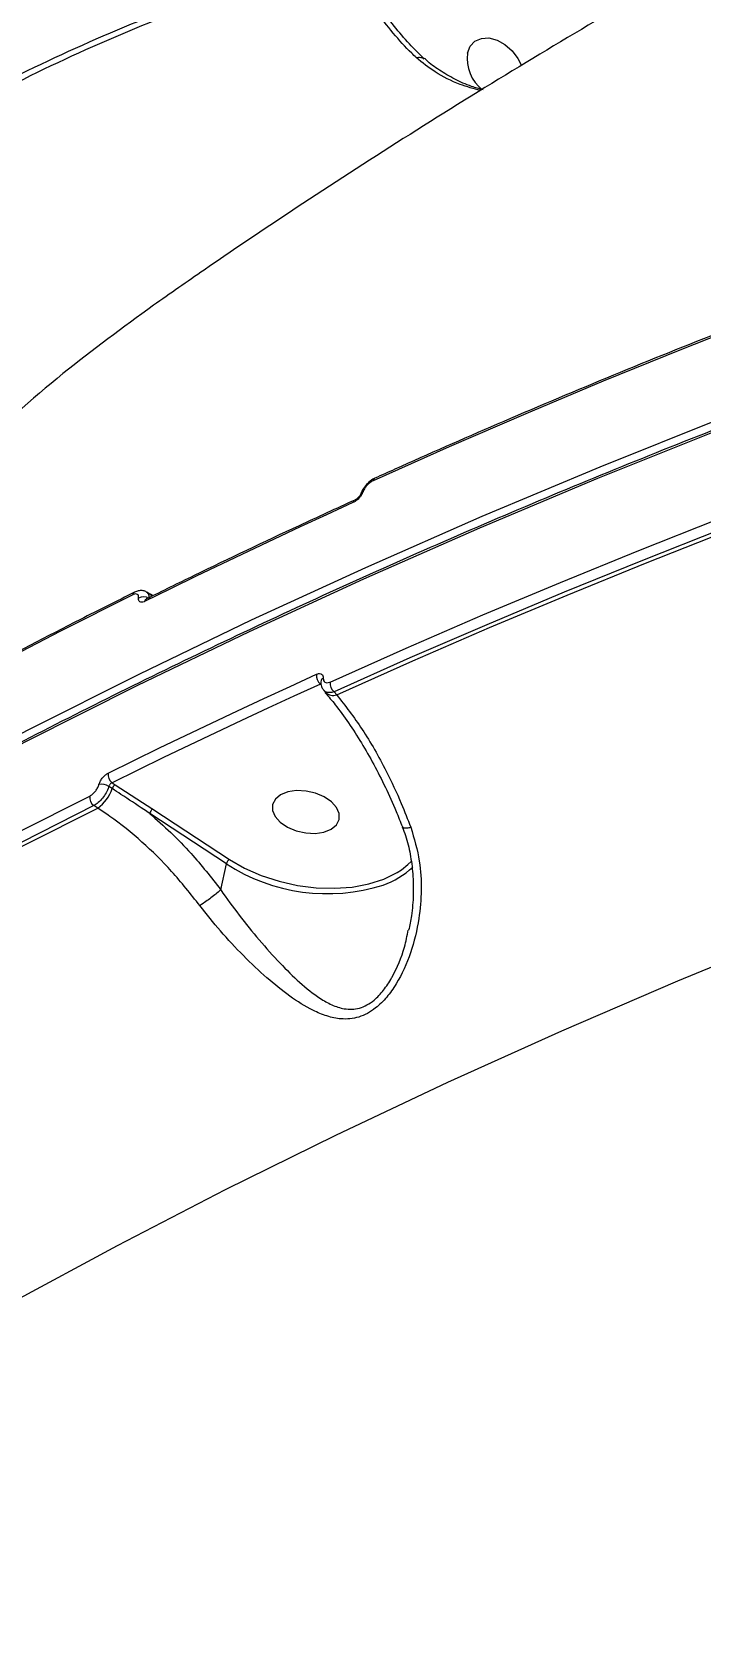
# Model space of a CAD drawing. Header units: millimetres. Extents: x -7151 to 6134, y -5040 to 5562.
# Drawn here: x -3559.7 to -3471.7, y 143.5 to 356.4 of the extents above; entities that cross this region are included whole.
import ezdxf

# ---------------------------------------------------------------- set-up
doc = ezdxf.new("R2010")
doc.units = ezdxf.units.MM
for name, color, linetype in [('DIKOM_ОБЪЕКТ', 7, 'Continuous'), ('DIKOM_РАЗМЕР_ЗОНА', 7, 'Continuous'), ('DIKOM_РАЗМЕР_ОБЪЕКТА', 7, 'Continuous')]:
    doc.layers.add(name, color=color, linetype=linetype)
doc.styles.add('style1', font='arial.ttf', dxfattribs={"width": 0.8})
doc.dimstyles.new('1-50', dxfattribs={"dimtxt": 300, "dimasz": 200, "dimexe": 100, "dimexo": 0, "dimgap": 100, "dimtad": 1, "dimtxsty": 'style1', "dimcen": 200, "dimclrd": 7, "dimclre": 7, "dimclrt": 7, "dimadec": 1, "dimazin": 2, "dimtfac": 1, "dimtmove": 0, "dimatfit": 2, "dimfxl": 0, "dimlwd": 25, "dimlwe": 18, "dimarcsym": 0})

# ---------------------------------------------------------------- blocks, each defined once
blk = doc.blocks.new('*D0')
at = {"layer": 'Defpoints', "color": 0, "transparency": 16777216}
for p in [(4133.55, 168.74), (-4567.47, -1241.13), (4133.55, -4153.12)]:
    blk.add_point(p, dxfattribs=at)
at = {"layer": 'DIKOM_РАЗМЕР_ОБЪЕКТА', "color": 7, "lineweight": 18, "transparency": 16777216}
for p, q in [((4133.55, 168.74), (4133.55, -4253.12)), ((-4567.47, -1241.13), (-4567.47, -4253.12))]:
    blk.add_line(p, q, dxfattribs=at)
at = {"layer": 'DIKOM_РАЗМЕР_ОБЪЕКТА', "color": 7, "lineweight": 25, "transparency": 16777216}
blk.add_line((-4367.47, -4153.12), (3933.55, -4153.12), dxfattribs=at)
at = {"layer": 'DIKOM_РАЗМЕР_ОБЪЕКТА', "color": 7, "transparency": 16777216}
for points in [[(-4367.47, -4119.79), (-4367.47, -4186.45), (-4567.47, -4153.12)], [(3933.55, -4119.79), (3933.55, -4186.45), (4133.55, -4153.12)]]:
    blk.add_solid(points, dxfattribs=at)
at = {"layer": 'DIKOM_РАЗМЕР_ОБЪЕКТА', "color": 7, "transparency": 16777216, "insert": (150.61, -3899.95), "char_height": 300, "attachment_point": 5, "style": 'style1'}
blk.add_mtext('8700', dxfattribs=at)
blk = doc.blocks.new('*D1')
at = {"layer": 'Defpoints', "color": 0, "transparency": 16777216}
for p in [(-2392.45, 3674.75), (-6010.84, -1738.88), (-3202.89, -1738.88)]:
    blk.add_point(p, dxfattribs=at)
at = {"layer": 'DIKOM_РАЗМЕР_ОБЪЕКТА', "color": 7, "lineweight": 18, "transparency": 16777216}
for p, q in [((-2392.45, 3674.75), (-6110.84, 3674.75)), ((-3202.89, -1738.88), (-6110.84, -1738.88))]:
    blk.add_line(p, q, dxfattribs=at)
at = {"layer": 'DIKOM_РАЗМЕР_ОБЪЕКТА', "color": 7, "lineweight": 25, "transparency": 16777216}
blk.add_line((-6010.84, 3474.75), (-6010.84, -1538.88), dxfattribs=at)
at = {"layer": 'DIKOM_РАЗМЕР_ОБЪЕКТА', "color": 7, "transparency": 16777216}
for points in [[(-6044.18, 3474.75), (-5977.51, 3474.75), (-6010.84, 3674.75)], [(-6044.18, -1538.88), (-5977.51, -1538.88), (-6010.84, -1738.88)]]:
    blk.add_solid(points, dxfattribs=at)
at = {"layer": 'DIKOM_РАЗМЕР_ОБЪЕКТА', "color": 7, "transparency": 16777216, "insert": (-6264.01, 967.94), "char_height": 300, "attachment_point": 5, "rotation": 90, "style": 'style1'}
blk.add_mtext('5400', dxfattribs=at)
blk = doc.blocks.new('*D2')
at = {"layer": 'Defpoints', "color": 0, "transparency": 16777216}
for p in [(-3409.24, 5551.13), (-6701.17, -3742.74), (-3065.41, -3742.74)]:
    blk.add_point(p, dxfattribs=at)
at = {"layer": 'DIKOM_РАЗМЕР_ЗОНА', "color": 7, "lineweight": 18, "transparency": 16777216}
for p, q in [((-3409.24, 5551.13), (-6801.17, 5551.13)), ((-3065.41, -3742.74), (-6801.17, -3742.74))]:
    blk.add_line(p, q, dxfattribs=at)
at = {"layer": 'DIKOM_РАЗМЕР_ЗОНА', "color": 7, "lineweight": 25, "transparency": 16777216}
blk.add_line((-6701.17, 5351.13), (-6701.17, -3542.74), dxfattribs=at)
at = {"layer": 'DIKOM_РАЗМЕР_ЗОНА', "color": 7, "transparency": 16777216}
for points in [[(-6734.5, 5351.13), (-6667.84, 5351.13), (-6701.17, 5551.13)], [(-6734.5, -3542.74), (-6667.84, -3542.74), (-6701.17, -3742.74)]]:
    blk.add_solid(points, dxfattribs=at)
at = {"layer": 'DIKOM_РАЗМЕР_ЗОНА', "color": 7, "transparency": 16777216, "insert": (-6954.45, 885.88), "char_height": 300, "attachment_point": 5, "rotation": 90, "style": 'style1'}
blk.add_mtext('9300', dxfattribs=at)
blk = doc.blocks.new('*D3')
at = {"layer": 'Defpoints', "color": 0, "transparency": 16777216}
for p in [(6133.55, 253.24), (-5802.46, -2467.19), (6133.55, -4939.78)]:
    blk.add_point(p, dxfattribs=at)
at = {"layer": 'DIKOM_РАЗМЕР_ЗОНА', "color": 7, "lineweight": 18, "transparency": 16777216}
for p, q in [((6133.55, 253.24), (6133.55, -5039.78)), ((-5802.46, -2467.19), (-5802.46, -5039.78))]:
    blk.add_line(p, q, dxfattribs=at)
at = {"layer": 'DIKOM_РАЗМЕР_ЗОНА', "color": 7, "lineweight": 25, "transparency": 16777216}
blk.add_line((-5602.46, -4939.78), (5933.55, -4939.78), dxfattribs=at)
at = {"layer": 'DIKOM_РАЗМЕР_ЗОНА', "color": 7, "transparency": 16777216}
for points in [[(-5602.46, -4906.44), (-5602.46, -4973.11), (-5802.46, -4939.78)], [(5933.55, -4906.44), (5933.55, -4973.11), (6133.55, -4939.78)]]:
    blk.add_solid(points, dxfattribs=at)
at = {"layer": 'DIKOM_РАЗМЕР_ЗОНА', "color": 7, "transparency": 16777216, "insert": (186.61, -4686.61), "char_height": 300, "attachment_point": 5, "style": 'style1'}
blk.add_mtext('11950', dxfattribs=at)

msp = doc.modelspace()

# ---------------------------------------------------------------- linework, layer by layer
at = {"layer": 'DIKOM_ОБЪЕКТ', "color": 7, "linetype": 'Continuous', "lineweight": 15}
for p, q in [((-3544.193, 282.301), (-3544.642, 282.596)), ((-3544.193, 282.301), (-3544.213, 282.314)), ((-3543.855, 282.132), (-3544.182, 282.355)), ((-3521.736, 270.426), (-3521.805, 270.507)), ((-3521.367, 269.676), (-3521.136, 269.407)), ((-3519.998, 269.492), (-3519.653, 269.091)), ((-3549.205, 256.73), (-3549.65, 257.021)), ((-3549.21, 257.497), (-3548.824, 257.244)), ((-3548.824, 257.244), (-3543.871, 254.03)), ((-3551.114, 254.156), (-3551.614, 254.484)), ((-3534.176, 246.826), (-3544.271, 253.447)), ((-3543.871, 254.03), (-3533.776, 247.408)), ((-3534.906, 243.4), (-3534.176, 246.826))]:
    msp.add_line(p, q, dxfattribs=at)
at = {"layer": 'DIKOM_ОБЪЕКТ', "color": 7, "linetype": 'Continuous', "lineweight": 15, "flags": 128}
for points in [[(-3502.444, 353.628), (-3502.085, 354.531), (-3501.456, 355.197), (-3500.61, 355.571), (-3499.613, 355.623), (-3498.548, 355.349), (-3497.5, 354.77), (-3496.554, 353.935), (-3495.788, 352.909), (-3495.334, 351.98)], [(-3431.994, 330.527), (-3442.703, 326.679), (-3453.315, 322.742), (-3463.829, 318.717), (-3474.242, 314.603), (-3484.553, 310.403), (-3494.762, 306.115), (-3504.868, 301.742), (-3514.867, 297.283)], [(-3690.608, 181.28), (-3678.853, 190.392), (-3666.801, 199.336), (-3654.458, 208.109), (-3641.826, 216.708), (-3628.909, 225.131), (-3615.711, 233.375), (-3602.236, 241.438), (-3588.489, 249.317), (-3574.472, 257.01), (-3560.192, 264.514), (-3545.651, 271.828), (-3530.855, 278.948), (-3515.807, 285.874), (-3500.513, 292.602), (-3484.977, 299.131), (-3469.203, 305.458)], [(-3469.535, 303.899), (-3485.309, 297.571), (-3500.845, 291.043), (-3516.14, 284.314), (-3531.187, 277.389), (-3545.983, 270.269), (-3560.524, 262.955), (-3574.804, 255.451), (-3588.82, 247.758), (-3602.568, 239.879), (-3616.043, 231.816), (-3629.241, 223.572), (-3642.158, 215.149), (-3654.79, 206.55), (-3667.134, 197.777), (-3679.185, 188.833), (-3690.94, 179.72)], [(-3520.513, 270.775), (-3510.513, 275.235), (-3500.408, 279.608), (-3490.199, 283.896), (-3479.887, 288.096), (-3469.474, 292.209), (-3458.961, 296.235), (-3448.349, 300.172), (-3437.64, 304.02)], [(-3437.193, 302.709), (-3447.893, 298.864), (-3458.497, 294.93), (-3469.001, 290.908), (-3479.406, 286.798), (-3489.709, 282.601), (-3499.909, 278.317), (-3510.006, 273.947), (-3519.998, 269.492)], [(-3519.653, 269.091), (-3509.643, 273.557), (-3499.527, 277.936), (-3489.306, 282.229), (-3478.982, 286.434), (-3468.557, 290.552), (-3458.031, 294.582), (-3447.406, 298.523), (-3436.683, 302.375)], [(-3517.506, 294.403), (-3520.981, 292.812), (-3524.443, 291.211), (-3527.891, 289.598), (-3531.327, 287.976), (-3534.749, 286.343), (-3538.157, 284.7), (-3541.552, 283.047), (-3544.933, 281.383)], [(-3546.509, 282.262), (-3556.004, 277.469), (-3565.387, 272.594), (-3574.658, 267.638), (-3583.816, 262.602), (-3592.859, 257.486), (-3601.786, 252.291), (-3610.596, 247.017), (-3619.288, 241.666)], [(-3544.001, 282.063), (-3544.08, 282.198), (-3544.193, 282.301)], [(-3549.748, 258.774), (-3546.367, 260.438), (-3542.972, 262.091), (-3539.564, 263.734), (-3536.142, 265.367), (-3532.707, 266.989), (-3529.258, 268.601), (-3525.797, 270.203), (-3522.322, 271.794)], [(-3521.805, 270.507), (-3525.278, 268.917), (-3528.737, 267.317), (-3532.182, 265.706), (-3535.614, 264.085), (-3539.033, 262.453), (-3542.439, 260.812), (-3545.831, 259.16), (-3549.21, 257.497)], [(-3624.934, 215.159), (-3616.242, 220.51), (-3607.432, 225.784), (-3598.505, 230.979), (-3589.462, 236.095), (-3580.304, 241.131), (-3571.033, 246.087), (-3561.65, 250.962), (-3552.155, 255.755)], [(-3520.333, 254.999), (-3521.283, 255.644), (-3522.429, 256.127), (-3523.678, 256.41), (-3524.929, 256.468), (-3526.082, 256.298), (-3527.041, 255.913), (-3527.73, 255.344), (-3528.093, 254.638), (-3528.101, 253.852), (-3527.752, 253.049), (-3527.076, 252.294), (-3526.126, 251.649), (-3524.981, 251.166), (-3523.732, 250.884), (-3522.48, 250.825), (-3521.328, 250.995), (-3520.369, 251.38), (-3519.679, 251.949), (-3519.316, 252.655), (-3519.309, 253.441), (-3519.657, 254.244), (-3520.333, 254.999)], [(-3551.614, 254.484), (-3561.1, 249.694), (-3570.476, 244.824), (-3579.74, 239.872), (-3588.89, 234.84), (-3597.925, 229.728), (-3606.845, 224.537), (-3615.648, 219.268), (-3624.332, 213.921)], [(-3623.976, 213.506), (-3615.275, 218.865), (-3606.456, 224.146), (-3597.519, 229.348), (-3588.466, 234.471), (-3579.298, 239.514), (-3570.015, 244.476), (-3560.62, 249.357), (-3551.114, 254.156)], [(-3533.776, 247.408), (-3531.773, 246.261), (-3529.574, 245.293), (-3527.234, 244.526), (-3524.807, 243.98), (-3522.356, 243.667), (-3519.936, 243.595), (-3517.607, 243.766), (-3515.426, 244.176), (-3513.444, 244.814), (-3511.711, 245.666), (-3511.141, 246.031)], [(-3511.141, 246.031), (-3510.267, 246.71), (-3509.836, 247.118)], [(-3459.29, 237.727), (-3474.795, 231.357), (-3490.057, 224.783), (-3505.07, 218.007), (-3519.829, 211.032), (-3534.331, 203.861), (-3548.57, 196.494), (-3562.542, 188.936), (-3576.242, 181.187), (-3589.666, 173.251), (-3602.81, 165.129), (-3615.669, 156.826), (-3628.24, 148.343)]]:
    msp.add_lwpolyline(points, dxfattribs=at)
at = {"layer": 'DIKOM_ОБЪЕКТ', "color": 7, "linetype": 'Continuous', "lineweight": 15}
for centre, radius, start, end in [((-3497.133, 352.958), 5.353, 172.80828, 231.15982), ((-3516.114, 295.478), 0.374, 101.44445, 154.95658), ((-3514.395, 297.197), 0.479, 116.79635, 169.71246), ((-3517.03, 294.32), 0.483, 116.85935, 170.00298), ((-3546.026, 282.168), 0.492, 118.82439, 169.03435), ((-3545.085, 280.715), 1.28, 56.39448, 119.90278), ((-3544.448, 281.293), 0.493, 118.39452, 169.48225), ((-3520.875, 271.627), 1.457, 173.42103, 230.29197), ((-3521.135, 270.753), 0.605, 118.00004, 174.56031), ((-3519.063, 270.612), 1.459, 173.57629, 230.14897), ((-3520.132, 270.499), 1.487, 228.54951, 288.77427), ((-3548.336, 258.618), 1.421, 173.69008, 232.0743), ((-3550.743, 255.605), 1.42, 173.94848, 232.1788), ((-3554.018, 258.303), 5.063, 305.00013, 341.89445), ((-3550.601, 255.547), 1.755, 57.18059, 101.59148), ((-3548.244, 256.416), 1.012, 124.99961, 161.92364), ((-3543.299, 253.209), 1.001, 124.8777, 166.20649), ((-3533.205, 246.587), 1, 124.82425, 166.19617), ((-3520.895, 267.211), 24.33, 236.91549, 287.58678), ((-3517.302, 254.665), 11.29, 289.442, 312.86592)]:
    msp.add_arc(centre, radius, start, end, dxfattribs=at)
for points, knots in [([(-3182.669, 476.67), (-3188.529, 475.276), (-3200.364, 472.462), (-3218.02, 467.909), (-3235.672, 463.093), (-3253.186, 458.019), (-3270.558, 452.694), (-3287.78, 447.117), (-3304.846, 441.289), (-3321.747, 435.211), (-3338.477, 428.885), (-3355.027, 422.312), (-3371.392, 415.494), (-3387.562, 408.433), (-3403.531, 401.132), (-3419.292, 393.593), (-3434.838, 385.819), (-3450.163, 377.813), (-3465.259, 369.579), (-3480.122, 361.12), (-3494.744, 352.439), (-3509.123, 343.543), (-3523.244, 334.424), (-3534.783, 326.706), (-3541.558, 321.958), (-3543.778, 320.403)], [0, 0, 0, 0, 0.04425219, 0.08938276, 0.13451122, 0.17962935, 0.22472972, 0.26980281, 0.31483935, 0.35983005, 0.40476403, 0.44963052, 0.49441993, 0.53911891, 0.5837183, 0.62820705, 0.67257404, 0.71680782, 0.76090042, 0.80484072, 0.8486207, 0.89223199, 0.93566773, 0.9789201, 1, 1, 1, 1]), ([(-3207.602, 373.885), (-3210.662, 373.391), (-3219.535, 371.956), (-3234.119, 369.435), (-3251.305, 366.258), (-3268.347, 362.887), (-3285.24, 359.326), (-3301.982, 355.575), (-3318.566, 351.636), (-3334.99, 347.508), (-3351.248, 343.195), (-3367.337, 338.695), (-3383.252, 334.011), (-3398.989, 329.144), (-3414.544, 324.095), (-3429.913, 318.866), (-3445.092, 313.457), (-3460.076, 307.871), (-3474.863, 302.108), (-3489.448, 296.17), (-3503.827, 290.059), (-3517.997, 283.777), (-3531.953, 277.324), (-3545.693, 270.703), (-3559.213, 263.915), (-3572.509, 256.963), (-3585.576, 249.846), (-3598.414, 242.569), (-3611.017, 235.133), (-3623.383, 227.539), (-3635.508, 219.79), (-3647.389, 211.887), (-3659.024, 203.834), (-3670.404, 195.629), (-3680.988, 187.706), (-3687.673, 182.462), (-3690.743, 180.054)], [0, 0, 0, 0, 0.01577005, 0.04573195, 0.07569424, 0.10565654, 0.13561904, 0.1655819, 0.19554463, 0.22550721, 0.25547019, 0.28543308, 0.31539567, 0.34535888, 0.37532149, 0.40528482, 0.43524794, 0.46521116, 0.49517389, 0.5251373, 0.55510042, 0.58506349, 0.61502598, 0.6449892, 0.67495183, 0.70491474, 0.73487689, 0.76483931, 0.79480163, 0.82476318, 0.85472484, 0.88468645, 0.91464724, 0.94460777, 0.97456822, 1, 1, 1, 1]), ([(-3578.539, 341.29), (-3573.995, 343.956), (-3564.907, 349.289), (-3550.407, 356.067), (-3535.34, 362.006), (-3524.786, 365.095), (-3519.508, 366.639)], [0, 0, 0, 0, 0.2485967, 0.4971898, 0.7485935, 1, 1, 1, 1]), ([(-3518.554, 366.236), (-3523.761, 364.713), (-3534.174, 361.668), (-3549.161, 355.781), (-3563.694, 349.01), (-3572.864, 343.631), (-3577.45, 340.941)], [0, 0, 0, 0, 0.2485951, 0.4971924, 0.7485948, 1, 1, 1, 1]), ([(-3509.17, 353.039), (-3509.375, 353.234), (-3510.421, 354.235), (-3512.25, 356.232), (-3514.545, 359.236), (-3516.686, 362.561), (-3517.929, 365.006), (-3518.554, 366.236)], [0, 0, 0, 0, 0.05639834, 0.28829308, 0.52277433, 0.76000618, 1, 1, 1, 1]), ([(-3508.136, 352.881), (-3508.79, 353.52), (-3510.146, 354.845), (-3512.09, 357.161), (-3513.979, 359.73), (-3515.723, 362.522), (-3516.948, 364.695), (-3517.533, 365.976), (-3517.642, 366.214)], [0, 0, 0, 0, 0.1806891, 0.3742107, 0.5682444, 0.7623103, 0.955948, 1, 1, 1, 1]), ([(-3509.17, 353.039), (-3509.136, 353.046), (-3508.983, 353.078), (-3508.651, 353.093), (-3508.323, 353.037), (-3508.205, 352.879), (-3508.181, 352.846)], [0, 0, 0, 0, 0.08326837, 0.36885193, 0.8707122, 1, 1, 1, 1]), ([(-3500.716, 348.682), (-3501.622, 348.938), (-3503.751, 349.539), (-3506.668, 350.985), (-3508.368, 352.381), (-3509.17, 353.039)], [0, 0, 0, 0, 0.2812939, 0.6609785, 1, 1, 1, 1]), ([(-3500.387, 348.782), (-3500.892, 348.927), (-3502.201, 349.304), (-3504.148, 350.175), (-3506.137, 351.347), (-3507.456, 352.29), (-3508.005, 352.859), (-3508.082, 352.938)], [0, 0, 0, 0, 0.168817, 0.4371443, 0.7029129, 0.9586742, 1, 1, 1, 1]), ([(-3431.728, 330.874), (-3434.391, 329.926), (-3442.113, 327.175), (-3454.748, 322.487), (-3469.563, 316.752), (-3484.174, 310.84), (-3498.327, 304.86), (-3508.427, 300.417), (-3513.742, 298.018), (-3514.612, 297.625)], [0, 0, 0, 0, 0.0930105, 0.2697167, 0.4464238, 0.6231314, 0.7998397, 0.9672439, 1, 1, 1, 1]), ([(-3543.778, 320.402), (-3547.799, 317.467), (-3556.169, 311.357), (-3567.871, 300.79), (-3579.057, 289.035), (-3589.281, 276.257), (-3598.098, 263.438), (-3603.014, 254.48), (-3605.234, 250.435)], [0, 0, 0, 0, 0.1606576, 0.334444, 0.5083828, 0.6821678, 0.8565292, 1, 1, 1, 1]), ([(-3516.188, 295.845), (-3516.194, 295.829), (-3516.252, 295.679), (-3516.416, 295.375), (-3516.737, 294.967), (-3517.12, 294.613), (-3517.377, 294.473), (-3517.506, 294.403)], [0, 0, 0, 0, 0.0278283, 0.2649744, 0.5077352, 0.7538776, 1, 1, 1, 1]), ([(-3514.61, 297.616), (-3514.649, 297.601), (-3514.931, 297.493), (-3515.431, 297.118), (-3516.023, 296.458), (-3516.373, 295.93), (-3516.443, 295.651), (-3516.447, 295.634)], [0, 0, 0, 0, 0.0490948, 0.3553782, 0.6655697, 0.9806361, 1, 1, 1, 1]), ([(-3514.867, 297.283), (-3514.996, 297.213), (-3515.253, 297.074), (-3515.637, 296.722), (-3515.96, 296.315), (-3516.122, 296.011), (-3516.182, 295.861), (-3516.188, 295.845)], [0, 0, 0, 0, 0.2458514, 0.4918088, 0.7342922, 0.971461, 1, 1, 1, 1]), ([(-3517.25, 294.75), (-3519.706, 293.624), (-3526.827, 290.358), (-3535.967, 286.012), (-3542.597, 282.752), (-3544.683, 281.727)], [0, 0, 0, 0, 0.2651042, 0.7687469, 1, 1, 1, 1]), ([(-3516.453, 295.635), (-3516.473, 295.589), (-3516.512, 295.496), (-3516.627, 295.311), (-3516.783, 295.113), (-3516.971, 294.931), (-3517.131, 294.812), (-3517.231, 294.758), (-3517.249, 294.75), (-3517.25, 294.75)], [0, 0, 0, 0, 0.148052, 0.2977246, 0.478849, 0.671917, 0.8455232, 0.9945475, 1, 1, 1, 1]), ([(-3546.261, 282.601), (-3548.635, 281.412), (-3555.519, 277.964), (-3566.743, 272.131), (-3579.856, 265.049), (-3592.735, 257.803), (-3605.159, 250.528), (-3613.881, 245.221), (-3618.411, 242.398), (-3619.064, 241.991)], [0, 0, 0, 0, 0.0934435, 0.2709583, 0.4484748, 0.6259894, 0.803505, 0.9716717, 1, 1, 1, 1]), ([(-3545.723, 281.824), (-3545.722, 281.933), (-3545.72, 282.15), (-3545.871, 282.34), (-3546.117, 282.398), (-3546.353, 282.337), (-3546.489, 282.272), (-3546.509, 282.262)], [0, 0, 0, 0, 0.2393584, 0.4786327, 0.717946, 0.9577225, 1, 1, 1, 1]), ([(-3544.663, 282.583), (-3544.703, 282.617), (-3544.875, 282.76), (-3545.276, 282.832), (-3545.781, 282.808), (-3546.097, 282.666), (-3546.258, 282.592)], [0, 0, 0, 0, 0.0910208, 0.3868705, 0.6860194, 1, 1, 1, 1]), ([(-3544.933, 281.383), (-3544.953, 281.373), (-3545.09, 281.308), (-3545.327, 281.248), (-3545.574, 281.307), (-3545.726, 281.498), (-3545.724, 281.715), (-3545.723, 281.824)], [0, 0, 0, 0, 0.042553, 0.282442, 0.5216582, 0.7607583, 1, 1, 1, 1]), ([(-3544.679, 281.73), (-3544.689, 281.725), (-3544.718, 281.71), (-3544.714, 281.712), (-3544.712, 281.714)], [0, 0, 0, 0, 0.3571242, 1, 1, 1, 1]), ([(-3544.647, 282.599), (-3544.647, 282.599), (-3544.647, 282.564), (-3544.331, 282.311), (-3544.361, 281.957), (-3544.377, 281.78)], [0, 0, 0, 0, 0.0002872, 0.5001427, 1, 1, 1, 1]), ([(-3522.322, 271.794), (-3522.293, 271.806), (-3522.144, 271.871), (-3521.888, 271.919), (-3521.621, 271.839), (-3521.444, 271.63), (-3521.427, 271.401), (-3521.419, 271.287)], [0, 0, 0, 0, 0.0558823, 0.2968889, 0.5327012, 0.7662496, 1, 1, 1, 1]), ([(-3521.714, 270.584), (-3521.738, 270.569), (-3521.767, 270.55), (-3521.799, 270.514), (-3521.805, 270.507)], [0, 0, 0, 0, 0.7944982, 1, 1, 1, 1]), ([(-3521.727, 270.81), (-3521.731, 270.769), (-3521.756, 270.508), (-3521.67, 270.097), (-3521.444, 269.81), (-3521.355, 269.697)], [0, 0, 0, 0, 0.1000548, 0.645, 1, 1, 1, 1]), ([(-3521.736, 270.806), (-3521.736, 270.808), (-3521.736, 270.811), (-3521.737, 270.807), (-3521.737, 270.806)], [0, 0, 0, 0, 0.6673756, 1, 1, 1, 1]), ([(-3521.419, 271.287), (-3521.41, 271.172), (-3521.394, 270.943), (-3521.215, 270.732), (-3520.946, 270.652), (-3520.69, 270.699), (-3520.54, 270.763), (-3520.513, 270.775)], [0, 0, 0, 0, 0.234059, 0.467962, 0.7039468, 0.9448516, 1, 1, 1, 1]), ([(-3519.998, 269.492), (-3520.047, 269.475), (-3520.311, 269.385), (-3520.755, 269.344), (-3521.174, 269.45), (-3521.305, 269.643), (-3521.346, 269.703)], [0, 0, 0, 0, 0.0859824, 0.4627678, 0.8332692, 1, 1, 1, 1]), ([(-3521.148, 269.354), (-3520.712, 268.84), (-3519.674, 267.618), (-3518.082, 265.407), (-3516.384, 262.781), (-3514.758, 259.943), (-3513.231, 256.923), (-3511.972, 254.164), (-3511.278, 252.368), (-3511.011, 251.678)], [0, 0, 0, 0, 0.1136116, 0.270261, 0.4278757, 0.5860087, 0.7440798, 0.9016441, 1, 1, 1, 1]), ([(-3519.653, 269.091), (-3518.516, 267.625), (-3516.209, 264.652), (-3513.391, 259.667), (-3511.307, 255.243), (-3510.308, 252.684), (-3509.9, 251.64)], [0, 0, 0, 0, 0.3072572, 0.6233152, 0.8463455, 1, 1, 1, 1]), ([(-3550.954, 257.266), (-3550.947, 257.289), (-3550.895, 257.453), (-3550.749, 257.776), (-3550.459, 258.198), (-3550.109, 258.559), (-3549.869, 258.703), (-3549.748, 258.774)], [0, 0, 0, 0, 0.0386031, 0.2780717, 0.5183115, 0.7592633, 1, 1, 1, 1]), ([(-3552.155, 255.755), (-3552.035, 255.826), (-3551.796, 255.97), (-3551.447, 256.332), (-3551.159, 256.755), (-3551.012, 257.078), (-3550.961, 257.243), (-3550.954, 257.266)], [0, 0, 0, 0, 0.2405936, 0.4814531, 0.7215707, 0.9612019, 1, 1, 1, 1]), ([(-3549.65, 257.021), (-3549.662, 256.983), (-3549.751, 256.711), (-3549.993, 256.173), (-3550.468, 255.467), (-3551.035, 254.855), (-3551.421, 254.607), (-3551.614, 254.484)], [0, 0, 0, 0, 0.0388123, 0.2783379, 0.5186047, 0.7594335, 1, 1, 1, 1]), ([(-3549.21, 257.497), (-3549.256, 257.478), (-3549.349, 257.44), (-3549.48, 257.329), (-3549.585, 257.193), (-3549.634, 257.085), (-3549.648, 257.029), (-3549.65, 257.021)], [0, 0, 0, 0, 0.2439528, 0.4857569, 0.7246936, 0.9618294, 1, 1, 1, 1]), ([(-3544.271, 253.447), (-3544.522, 253.618), (-3545.776, 254.473), (-3547.43, 255.564), (-3548.822, 256.478), (-3549.205, 256.73)], [0, 0, 0, 0, 0.1533603, 0.7665792, 1, 1, 1, 1]), ([(-3537.669, 241.32), (-3538.88, 242.853), (-3541.258, 245.862), (-3545.278, 249.789), (-3548.595, 252.47), (-3550.584, 253.801), (-3551.114, 254.156)], [0, 0, 0, 0, 0.3028983, 0.5944577, 0.8920373, 1, 1, 1, 1]), ([(-3544.271, 253.447), (-3543.339, 252.628), (-3541.466, 250.981), (-3538.27, 247.689), (-3536.184, 245.029), (-3534.906, 243.4)], [0, 0, 0, 0, 0.2774695, 0.5573002, 1, 1, 1, 1]), ([(-3509.9, 251.64), (-3509.458, 250.156), (-3508.653, 247.454), (-3508.45, 243.367), (-3508.781, 239.3), (-3509.802, 235.054), (-3511.363, 231.576), (-3513.033, 229.207), (-3514.659, 227.582), (-3516.726, 226.467), (-3518.934, 226.278), (-3520.948, 226.712), (-3523.202, 227.665), (-3525.837, 229.315), (-3528.878, 231.779), (-3531.945, 234.669), (-3534.953, 237.875), (-3536.78, 240.192), (-3537.669, 241.32)], [0, 0, 0, 0, 0.07854894, 0.14305807, 0.20760226, 0.28721393, 0.36654788, 0.40575264, 0.44484979, 0.49744423, 0.54968975, 0.59227159, 0.63493534, 0.70729683, 0.77973095, 0.85448714, 0.92913839, 1, 1, 1, 1]), ([(-3511.026, 251.676), (-3510.875, 251.296), (-3510.412, 250.138), (-3509.939, 248.065), (-3509.583, 245.467), (-3509.538, 242.743), (-3509.719, 240.247), (-3510.046, 238.706), (-3510.179, 238.079)], [0, 0, 0, 0, 0.0882044, 0.2690636, 0.4587484, 0.6563653, 0.8602334, 1, 1, 1, 1]), ([(-3510.958, 251.699), (-3510.956, 251.674), (-3510.948, 251.585), (-3510.66, 251.542), (-3510.284, 251.57), (-3510.007, 251.619), (-3509.937, 251.632), (-3509.9, 251.64)], [0, 0, 0, 0, 0.1409048, 0.5116323, 0.8822415, 0.937511, 1, 1, 1, 1]), ([(-3534.908, 243.396), (-3535.066, 243.256), (-3535.382, 242.976), (-3536.028, 242.466), (-3536.713, 241.959), (-3537.237, 241.598), (-3537.54, 241.401), (-3537.639, 241.339), (-3537.669, 241.32)], [0, 0, 0, 0, 0.2205013, 0.440987, 0.6614883, 0.8819494, 0.9635981, 1, 1, 1, 1]), ([(-3534.906, 243.4), (-3534.906, 243.399), (-3534.907, 243.397), (-3534.908, 243.396), (-3534.908, 243.396)], [0, 0, 0, 0, 0.7001102, 1, 1, 1, 1]), ([(-3534.908, 243.396), (-3534.908, 243.395), (-3534.176, 242.239), (-3532.45, 239.996), (-3529.842, 236.722), (-3527.174, 233.746), (-3524.526, 231.131), (-3522.271, 229.313), (-3520.307, 228.195), (-3518.583, 227.613), (-3516.65, 227.64), (-3514.843, 228.637), (-3513.446, 230.139), (-3512.725, 231.251), (-3511.706, 233.088), (-3510.801, 235.159), (-3510.385, 237.343), (-3510.241, 238.096)], [0, 0, 0, 0, 0.000042, 0.0967761, 0.1980366, 0.3021727, 0.3993109, 0.4985805, 0.5536281, 0.6098845, 0.6754211, 0.7404848, 0.7880594, 0.8377702, 0.8403129, 0.9448784, 1, 1, 1, 1]), ([(-3477.211, -298.244), (-3480.751, -295.551), (-3490.29, -288.296), (-3505.481, -275.757), (-3522.614, -260.471), (-3539.368, -244.249), (-3555.675, -227.127), (-3571.464, -209.137), (-3586.387, -190.677), (-3600.414, -171.822), (-3613.534, -152.653), (-3625.962, -132.857), (-3637.621, -112.477), (-3648.454, -91.573), (-3658.221, -70.603), (-3666.913, -49.642), (-3674.545, -28.761), (-3681.244, -7.619), (-3686.943, 13.718), (-3691.598, 35.181), (-3695.106, 56.296), (-3697.483, 77), (-3698.769, 97.239), (-3698.982, 117.342), (-3698.079, 137.232), (-3696.029, 156.832), (-3692.89, 175.718), (-3688.662, 193.814), (-3683.834, 210.19), (-3679.916, 220.24), (-3678.143, 224.789)], [0, 0, 0, 0, 0.0212542, 0.0572595, 0.0932925, 0.1292979, 0.1663493, 0.2034307, 0.2404822, 0.2764872, 0.3125206, 0.3485261, 0.3855771, 0.4226588, 0.4597101, 0.4957154, 0.5317484, 0.567754, 0.6048053, 0.6418867, 0.678938, 0.7149434, 0.7509765, 0.7869819, 0.8240332, 0.8611146, 0.8981659, 0.9341712, 0.9702043, 1, 1, 1, 1]), ([(-3690.94, 179.72), (-3691.653, 176.134), (-3693.574, 166.473), (-3695.824, 150.273), (-3697.42, 131.054), (-3697.932, 111.207), (-3697.334, 90.786), (-3695.592, 69.847), (-3692.749, 48.851), (-3688.839, 27.871), (-3683.92, 6.98), (-3677.912, -14.164), (-3670.79, -35.496), (-3662.551, -56.945), (-3653.376, -78.039), (-3643.32, -98.714), (-3632.454, -118.916), (-3620.6, -138.975), (-3607.758, -158.813), (-3593.949, -178.353), (-3579.648, -196.946), (-3564.951, -214.566), (-3549.958, -231.214), (-3534.247, -247.374), (-3517.843, -262.973), (-3500.782, -277.948), (-3483.2, -292.165), (-3465.141, -305.563), (-3446.661, -318.099), (-3427.694, -329.802), (-3408.287, -340.593), (-3388.498, -350.412), (-3368.761, -359.042), (-3349.144, -366.484), (-3329.71, -372.76), (-3310.142, -377.971), (-3290.501, -382.06), (-3270.864, -384.959), (-3252.791, -386.595), (-3241.406, -386.828), (-3236.372, -386.932)], [0, 0, 0, 0, 0.0156515, 0.0421674, 0.0687038, 0.0952197, 0.1225059, 0.1498143, 0.1771005, 0.2036164, 0.2301528, 0.2566688, 0.2839549, 0.3112633, 0.3385495, 0.3650654, 0.3916018, 0.4181179, 0.445404, 0.4727124, 0.4999986, 0.5255598, 0.5511394, 0.5767009, 0.6029492, 0.6292178, 0.6554667, 0.6819827, 0.708519, 0.7350351, 0.7623211, 0.7896295, 0.8169158, 0.843432, 0.8699685, 0.8964843, 0.9237709, 0.9510792, 0.9783655, 1, 1, 1, 1])]:
    msp.add_open_spline(points, degree=3, knots=knots, dxfattribs=at)

# ---------------------------------------------------------------- dimensions: what is measured, and where the dimension line sits
at = {"layer": 'DIKOM_РАЗМЕР_ЗОНА'}
dim = msp.add_linear_dim(base=(-6701.172, -3742.74), p1=(-3409.242, 5551.127), p2=(-3065.405, -3742.74), angle=90, text='9300', dimstyle='1-50', dxfattribs=at)
dim.commit()
dim.dimension.update_dxf_attribs({"geometry": '*D2', "text_midpoint": (-6701.172, 885.879), "dimtype": 160})
dim = msp.add_linear_dim(base=(6133.546, -4939.778), p1=(-5802.455, -2467.185), p2=(6133.546, 253.243), text='11950', dimstyle='1-50', dxfattribs=at)
dim.commit()
dim.dimension.update_dxf_attribs({"geometry": '*D3', "text_midpoint": (186.606, -4939.778), "dimtype": 160})
at = {"layer": 'DIKOM_РАЗМЕР_ОБЪЕКТА'}
dim = msp.add_linear_dim(base=(-6010.843, -1738.877), p1=(-2392.449, 3674.75), p2=(-3202.885, -1738.877), angle=90, text='5400', dimstyle='1-50', dxfattribs=at)
dim.commit()
dim.dimension.update_dxf_attribs({"geometry": '*D1', "text_midpoint": (-6010.843, 967.936), "dimtype": 160})
dim = msp.add_linear_dim(base=(4133.546, -4153.121), p1=(-4567.472, -1241.128), p2=(4133.546, 168.743), text='8700', dimstyle='1-50', dxfattribs=at)
dim.commit()
dim.dimension.update_dxf_attribs({"geometry": '*D0', "text_midpoint": (150.606, -4153.121), "dimtype": 160})

doc.saveas('drawing.dxf')
